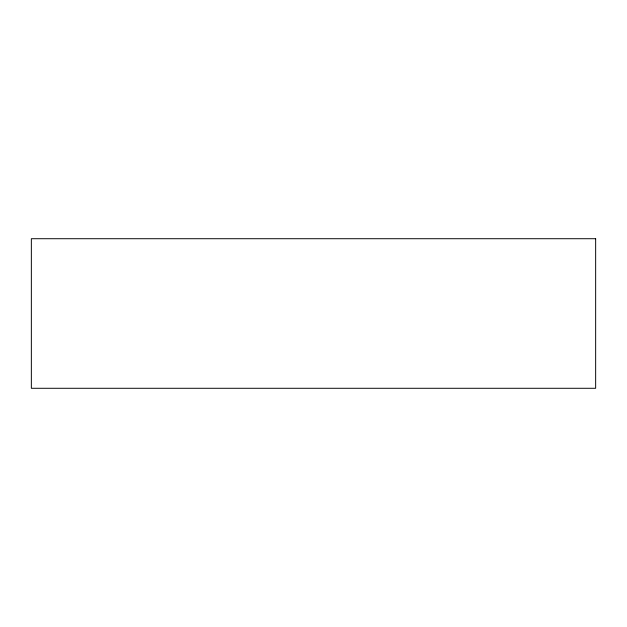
<?xml version="1.0" encoding="UTF-8"?>
<svg xmlns="http://www.w3.org/2000/svg" width="627" height="627" viewBox="0 0 627 627"><rect width="100%" height="100%" fill="white"/><g stroke="black" fill="none" stroke-linecap="round" stroke-linejoin="round"><path stroke-width="0.94" d="M595.65 238.715L31.35 238.715L31.35 388.285L595.65 388.285L595.65 238.715"/></g></svg>
